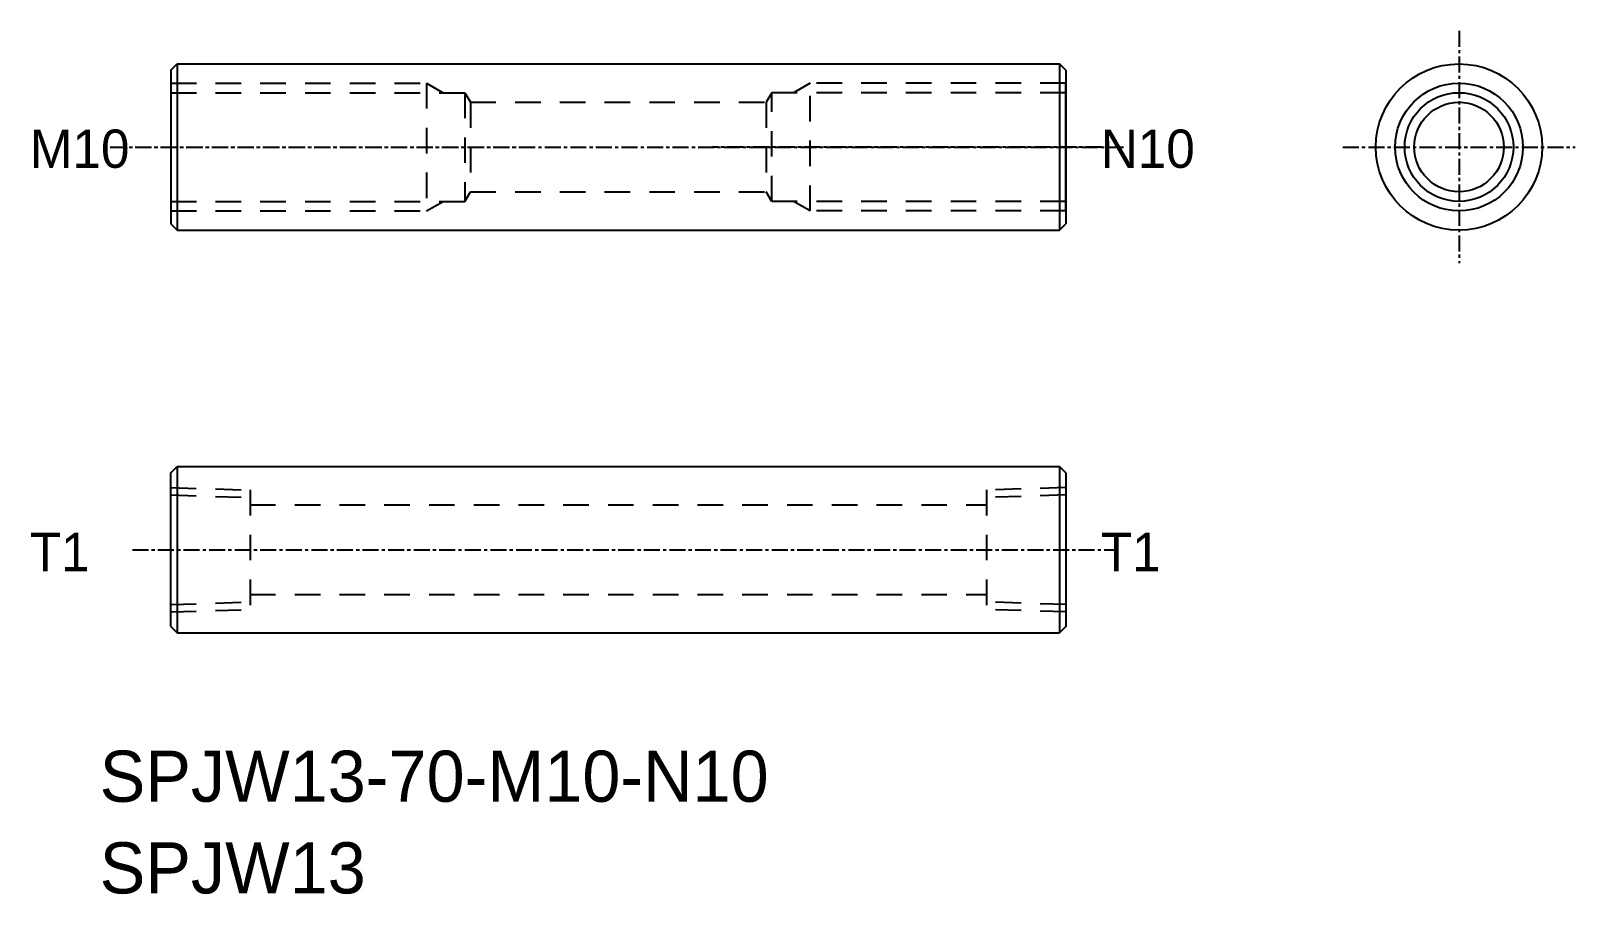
# Model space of a CAD drawing. Extents: x 290 to 410, y 105 to 173.
import ezdxf

# ---------------------------------------------------------------- set-up
doc = ezdxf.new("R2010")
doc.units = 0
doc.linetypes.add('CENTER', pattern=[2, 1.25, -0.25, 0.25, -0.25])
doc.linetypes.add('DASHED', pattern=[3.5, 2, -1.5])
doc.layers.get('0').update_dxf_attribs({"linetype": 'CONTINUOUS'})
doc.layers.add('CENTER', color=1, linetype='CENTER')

msp = doc.modelspace()

# ---------------------------------------------------------------- linework, layer by layer
at = {"color": 7, "linetype": 'CONTINUOUS'}
for p, q in [((300.56, 169.5), (301.06, 170)), ((300.56, 169.5), (300.56, 157.5)), ((301.06, 170), (370.06, 170)), ((301.06, 170), (301.06, 157)), ((370.06, 170), (370.06, 157)), ((370.56, 169.5), (370.06, 170)), ((370.56, 169.5), (370.56, 157.5)), ((300.56, 157.5), (301.06, 157)), ((370.06, 157), (370.56, 157.5)), ((301.06, 157), (370.06, 157)), ((300.56, 138), (301.06, 138.5)), ((300.56, 126), (300.56, 138)), ((301.06, 138.5), (370.06, 138.5)), ((301.06, 138.5), (301.06, 125.5)), ((370.06, 138.5), (370.06, 125.5)), ((370.56, 138), (370.06, 138.5)), ((370.56, 138), (370.56, 126)), ((300.56, 126), (301.06, 125.5)), ((370.56, 126), (370.06, 125.5)), ((301.06, 125.5), (370.06, 125.5))]:
    msp.add_line(p, q, dxfattribs=at)
for p, q in [((313.31, 170), (313.31, 170)), ((325.56, 170), (325.56, 170)), ((300.56, 168.5), (300.56, 158.5)), ((370.56, 158.5), (370.56, 168.5))]:
    msp.add_line(p, q)
at = {"color": 3, "linetype": 'DASHED'}
for p, q in [((300.56, 168.5), (320.56, 168.5)), ((320.56, 168.5), (320.56, 158.5)), ((320.56, 168.5), (321.86, 167.75)), ((350.56, 168.5), (349.26, 167.75)), ((370.56, 168.5), (350.56, 168.5)), ((350.56, 158.5), (350.56, 168.5)), ((300.56, 167.75), (323.56, 167.75)), ((323.56, 167.75), (323.56, 159.25)), ((323.56, 167.75), (323.99, 167)), ((323.99, 167), (347.13, 167)), ((323.99, 167), (323.99, 160)), ((347.56, 167.75), (347.13, 167)), ((347.13, 167), (347.13, 160)), ((370.56, 167.75), (347.56, 167.75)), ((347.56, 159.25), (347.56, 167.75)), ((323.56, 159.25), (323.99, 160)), ((323.99, 160), (347.13, 160)), ((347.56, 159.25), (347.13, 160)), ((300.56, 159.25), (323.56, 159.25)), ((300.56, 158.5), (320.56, 158.5)), ((320.56, 158.5), (321.86, 159.25)), ((370.56, 159.25), (347.56, 159.25)), ((350.56, 158.5), (349.26, 159.25)), ((370.56, 158.5), (350.56, 158.5)), ((300.56, 136.86), (306.76, 136.67)), ((306.76, 136.67), (306.76, 127.33)), ((370.56, 136.86), (364.36, 136.67)), ((364.36, 136.67), (364.36, 127.33)), ((300.56, 136.28), (306.76, 136.08)), ((306.76, 135.5), (364.36, 135.5)), ((370.56, 136.28), (364.36, 136.08)), ((306.76, 128.5), (364.36, 128.5)), ((300.56, 127.71), (306.76, 127.91)), ((300.56, 127.13), (306.76, 127.33)), ((370.56, 127.71), (364.36, 127.91)), ((370.56, 127.13), (364.36, 127.33))]:
    msp.add_line(p, q, dxfattribs=at)
at = {"color": 7, "linetype": 'CONTINUOUS'}
for radius in [6.5, 3.5]:
    msp.add_circle((401.31, 163.5), radius, dxfattribs=at)
at = {"color": 3}
msp.add_circle((401.31, 163.5), 5, dxfattribs=at)
at = {"color": 3, "linetype": 'CONTINUOUS'}
msp.add_circle((401.31, 163.5), 4.25, dxfattribs=at)
at = {"layer": 'CENTER', "color": 1, "linetype": 'CENTER'}
for p, q in [((401.31, 172.58), (401.31, 154.41)), ((295.81, 163.5), (375.08, 163.5)), ((392.22, 163.5), (410.39, 163.5)), ((297.56, 132), (374.62, 132))]:
    msp.add_line(p, q, dxfattribs=at)
at = {"layer": 'CENTER', "linetype": 'CENTER'}
for p, q in [((297.77, 163.5), (328.18, 163.5)), ((373.35, 163.5), (342.94, 163.5))]:
    msp.add_line(p, q, dxfattribs=at)

# ---------------------------------------------------------------- texts
at = {"color": 7, "linetype": 'CONTINUOUS'}
for s, height, p in [('M10', 3, (289.53, 161.87)), ('N10', 3, (373.29, 161.87)), ('T1', 3, (289.53, 130.32)), ('T1', 3, (373.29, 130.32)), ('SPJW13-70-M10-N10', 4, (295, 112.28)), ('SPJW13', 4, (295, 105.11))]:
    msp.add_text(s, height=height, dxfattribs=at).set_placement(p)

doc.saveas('drawing.dxf')
